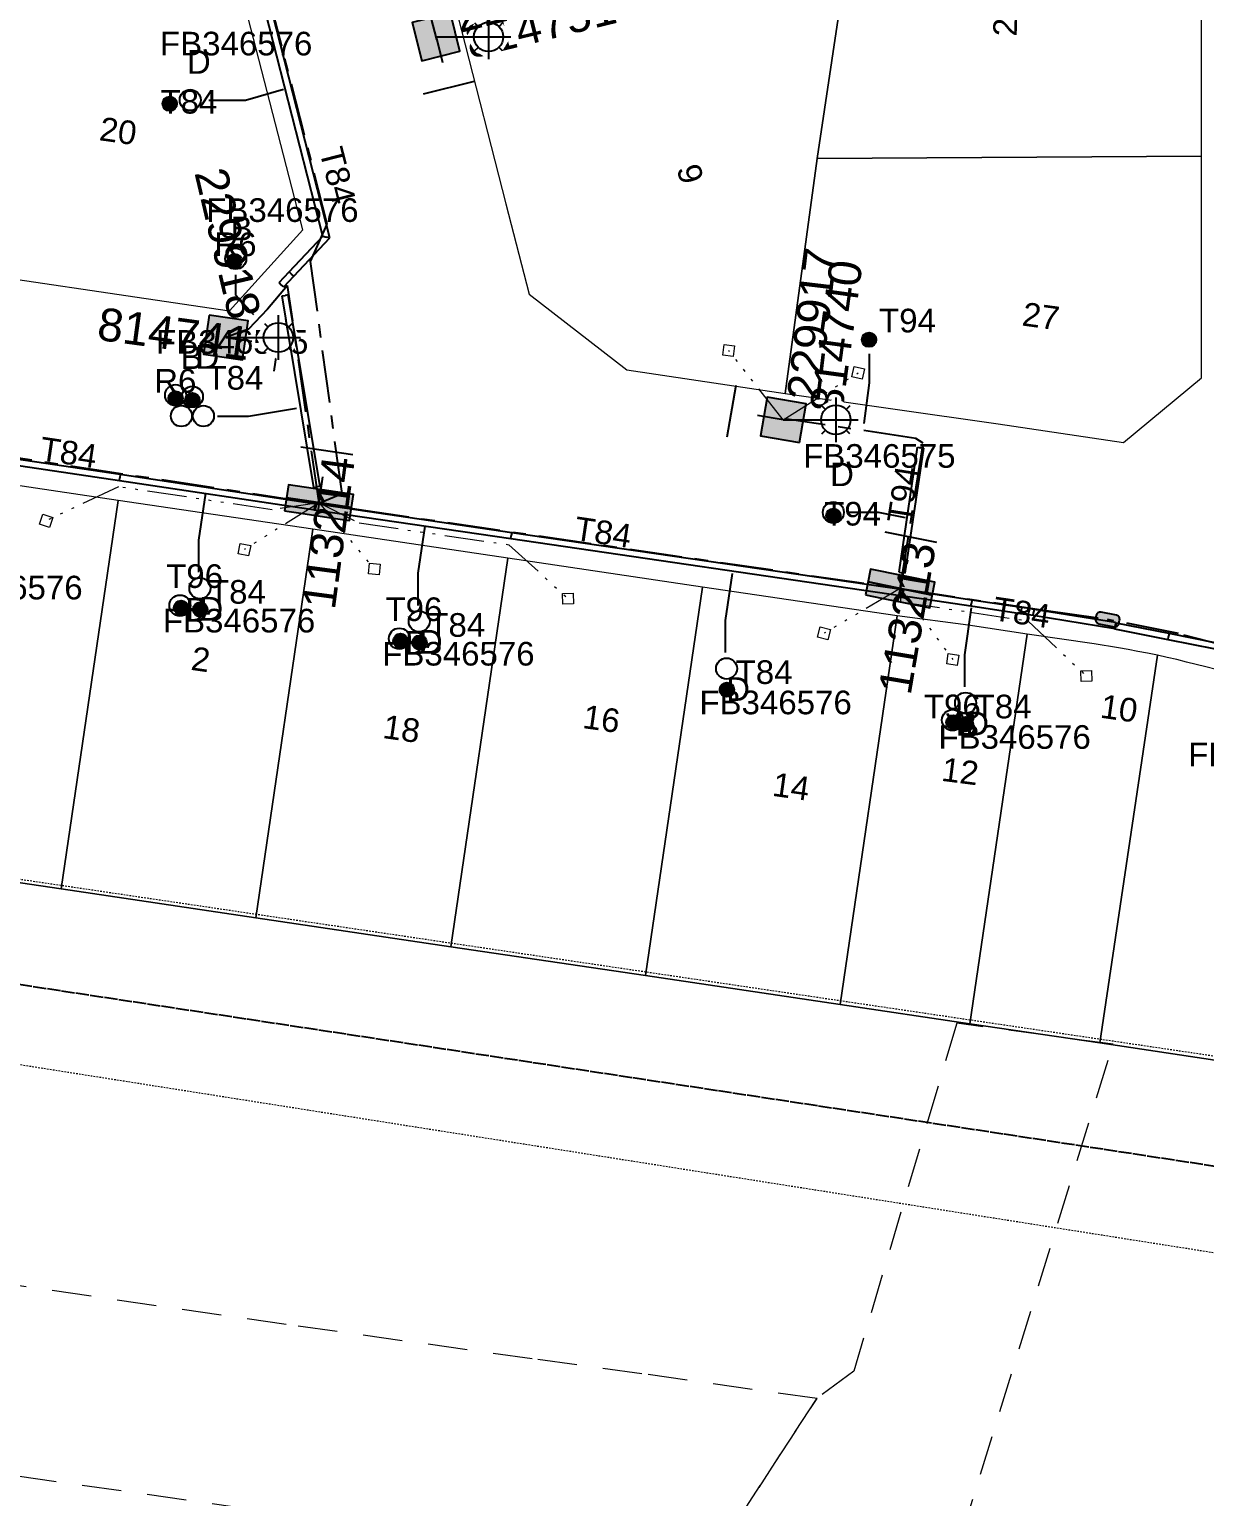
# Model space of a CAD drawing. Header units: metres. Extents: x 307635 to 308805, y 6256169 to 6257356.
# Drawn here: x 308350.4 to 308439.9, y 6256360 to 6256471.7 of the extents above; entities that cross this region are included whole.
import ezdxf
from ezdxf.enums import TextEntityAlignment as Align

# ---------------------------------------------------------------- set-up
doc = ezdxf.new("R2010")
doc.units = ezdxf.units.M
for name, pattern in [('Cable Exist OH', [1, 1, 0]), ('Cable Exist UG', [7, 4, -1, 1, -1]), ('Dash', [5, 3, -2]), ('DASHED', [19.05, 12.7, -6.35]), ('HIDDEN2', [0.1875, 0.125, -0.0625]), ('PHANTOMX2', [6.6, 3, -0.75, 0.2, -0.75, 0.2, -0.75, 0.2, -0.75])]:
    doc.linetypes.add(name, pattern=pattern)
doc.layers.get('0').update_dxf_attribs({"color": 6})
doc.layers.get('Defpoints').update_dxf_attribs({"color": 250})
for name, color, linetype, lineweight in [('Cadastre Developer_SP_EXT', 98, 'Continuous', 15), ('Cadastre Land Parcels_SP_EXT', 118, 'Continuous', 15), ('Cadastre Other Property_SP_EXT', 138, 'DASHED', 15), ('Mains_LV_EXT', 163, 'Continuous', 25), ('Mains_LV_SL_EXT', 135, 'Continuous', 25), ('Mains_TR_EXT', 211, 'Continuous', 25), ('Services_SP_EXT', 42, 'PHANTOMX2', 20)]:
    doc.layers.add(name, color=color, linetype=linetype, lineweight=lineweight)
for name, color, linetype in [('Duct_SP_EXT', 30, 'Continuous'), ('Equip_LV_EXT', 7, 'Continuous'), ('Equip_SP_SL_EXT', 7, 'Continuous'), ('SupportsUG_SP_LV_EXT', 7, 'Continuous'), ('SupportsUG_SP_LV_SL_EXT', 7, 'Continuous')]:
    doc.layers.add(name, color=color, linetype=linetype)
doc.styles.add('COLUMN_LABEL', font='arial.ttf', dxfattribs={"height": 2})
doc.styles.add('iecARIAL', font='arial.ttf', dxfattribs={"height": 2})
doc.styles.add('POLE_LABEL', font='arial.ttf', dxfattribs={"height": 2})
doc.styles.add('SL_LABEL', font='arial.ttf', dxfattribs={"height": 2})
doc.styles.get("Standard").update_dxf_attribs({"font": 'arial.ttf'})

# ---------------------------------------------------------------- blocks, each defined once
blk = doc.blocks.new('COLUMN_EXT')
blk.add_hatch(color=256).paths.add_polyline_path([(1.5, -1.5), (1.5, 1.5), (-1.5, 1.5), (-1.5, -1.5)])
blk.add_lwpolyline([(1.5, 1.5), (-1.5, 1.5), (-1.5, -1.5), (1.5, -1.5)], close=True)
at = {"layer": 'Defpoints', "flags": 128}
for points in [[(0, 0), (0, -2)], [(2, -4), (-2, -4)]]:
    blk.add_lwpolyline(points, dxfattribs=at)
at = {"flags": 1}
blk.add_attdef('Z', (-1.81, 2.35), '', height=0.2, rotation=180, dxfattribs=at)
at = {"flags": 9}
for tag, p in [('STREETNAME', (-1.81, 1.6)), ('LOCATION', (-1.81, 1.4)), ('SUBURB', (-1.81, 1.8)), ('LEGEND', (-1.81, 1.2)), ('NOTES', (-1.81, 2)), ('COLUMN_TYPE', (-1.81, 0.4)), ('OWNED_BY', (-1.81, 0.6)), ('USAGE', (-1.81, 1)), ('STATE', (-1.81, 0.8))]:
    blk.add_attdef(tag, text='', height=0.2, rotation=180, dxfattribs=at).set_placement(p, align=Align.MIDDLE_LEFT)
for tag, style, p in [('STRUCTURE_PLANT_NUMBER', 'POLE_LABEL', (-1.81, -0.03)), ('STREET_CODE', 'COLUMN_LABEL', (-1.81, 0.2))]:
    blk.add_attdef(tag, text='', height=0.2, rotation=180, dxfattribs=dict(at, style=style)).set_placement(p, align=Align.MIDDLE_LEFT)
at = {"style": 'COLUMN_LABEL', "width": 0.9, "flags": 8}
blk.add_attdef('ASSET_NUM', text='', height=2, rotation=270, dxfattribs=at).set_placement((2, -4), align=Align.MIDDLE_LEFT)
blk = doc.blocks.new('PILLAR_EXT')
blk.add_hatch(color=256).paths.add_polyline_path([(2.5, -1), (2.5, 1), (-2.5, 1), (-2.5, -1)])
for p, q in [((2.5, 0), (-2.5, 0)), ((0, -1), (0, 1))]:
    blk.add_line(p, q)
at = {"ltscale": 10}
blk.add_line((-2.5, 0), (2.5, 0), dxfattribs=at)
blk.add_lwpolyline([(2.5, 1), (1.25, 1), (-1.25, 1), (-2.5, 1), (-2.5, -1), (2.5, -1)], close=True)
at = {"layer": 'Defpoints'}
for p, q in [((0, 0), (0, -2)), ((2, -4), (-2, -4))]:
    blk.add_line(p, q, dxfattribs=at)
for tag, p, flags in [('STREETNAME', (0, 1.8), 9), ('LOCATION', (0, 1.2), 9), ('SUBURB', (0, 2), 1), ('PARENT', (0, 1.6), 9), ('NOTES', (0, 1.4), 9), ('SUPPORT_TYPE', (0, 0.6), 9), ('OWNED_BY', (0, 0.2), 9), ('LEGEND', (0, 1), 9), ('USAGE', (0, 0.8), 9), ('STATE', (0, 0.4), 9)]:
    blk.add_attdef(tag, p, '', height=0.2, rotation=180, dxfattribs=dict(flags=flags))
at = {"width": 0.9, "flags": 8}
blk.add_attdef('ASSET_NUM', text='', height=2, rotation=270, dxfattribs=at).set_placement((2, -4), align=Align.MIDDLE_LEFT)
blk = doc.blocks.new('DUCT_EXT')
blk.add_circle((0, 0.8), 0.8)
at = {"flags": 1}
blk.add_attdef('Z', (0, 0), '', height=0.2, dxfattribs=at)
at = {"flags": 9}
for tag, p in [('DUCT_CODE', (0, 0)), ('XSECT_TYPE', (0, -0.2)), ('STATE', (0, -0.6)), ('FB_REFERENCE', (0, -0.4)), ('NOTES', (0, -0.8))]:
    blk.add_attdef(tag, text='', height=0.2, dxfattribs=at).set_placement(p, align=Align.MIDDLE_LEFT)
blk = doc.blocks.new('SL_LANTERN_EXT')
at = {"flags": 9}
for tag, p in [('LRATECODE', (-7.4, 0)), ('LOUTREACHVOCAB', (-7.2, 0)), ('LOUTREACH', (-7, 0)), ('LANTNUMBER', (-6.6, 0)), ('LNEW', (-6.4, 0)), ('LMASTVOCAB', (-6.2, 0)), ('LMAST', (-6, 0)), ('LLAMPVOCAB', (-5.8, 0)), ('LLAMP', (-5.6, 0)), ('LEXIST', (-5.4, 0)), ('LCHARGE3PERCENT', (-5.2, 0)), ('LCHARGE3', (-5, 0)), ('LCHARGE2PERCENT', (-4.8, 0)), ('LCHARGE2', (-4.6, 0)), ('LCHARGE1PERCENT', (-4.4, 0)), ('LCHARGE1', (-4.2, 0)), ('LCATEGORY', (-4, 0)), ('LBRACKETVOCAB', (-3.8, 0)), ('LBRACKET', (-3.6, 0)), ('LKINGHEIGHT', (-3.4, 0)), ('CREPLACE', (-3.2, 0)), ('CREMOVE', (-3, 0)), ('CNUMBER', (-2.8, 0)), ('CNEW', (-2.6, 0)), ('CEXIST', (-2.4, 0)), ('USAGE', (-2.2, 0)), ('STATE', (-2, 0)), ('OWNED_BY', (-1.8, 0)), ('ORIENTATION', (-1.6, 0)), ('OPERATING_VOLTAGE', (-1.4, 0)), ('NO_PHASES', (-1.2, 0)), ('LANTERN_TYPE', (-1, 0)), ('LANTERN_PURPOSE', (-0.8, 0)), ('CONTROL_TYPE', (-0.6, 0)), ('CONSTRUCTED_VOLTAGE', (-0.4, 0))]:
    blk.add_attdef(tag, text='', height=0.001, rotation=270, dxfattribs=at).set_placement(p, align=Align.MIDDLE_LEFT)
at = {"style": 'SL_LABEL', "flags": 9}
blk.add_attdef('STREET_CODE', text='', height=0.001, rotation=270, dxfattribs=at).set_placement((0, 0), align=Align.MIDDLE_LEFT)
at = {"flags": 1}
blk.add_attdef('Z', (0, 0), '', height=0.001, rotation=270, dxfattribs=at)
at = {"width": 0.9}
blk.add_attdef('LNUMBER', text='', height=1, dxfattribs=at).set_placement((7, -1), align=Align.MIDDLE_LEFT)
at = {"flags": 9}
for tag, p in [('LREMOVE', (0, -7.6)), ('LREPLACE', (0, -7.8)), ('LTYPE', (0, -8)), ('LTYPEVOCAB', (0, -8.2)), ('LEGEND', (0, -8.4)), ('SUBURB', (0, -8.6)), ('STREETNAME', (0, -8.8)), ('LOCATION', (0, -9)), ('NOTES', (0, -9.2)), ('MAINTAINED_BY', (0, -9.86))]:
    blk.add_attdef(tag, text='', height=0.001, dxfattribs=at).set_placement(p, align=Align.MIDDLE_LEFT)
blk.add_attdef('OPERATED_BY', (0, -9.61), '', height=0.001, dxfattribs=at)
blk.add_wipeout([(5.69, 0), (5.06, -1.06), (4, -1.69), (2.94, -1.06), (2.31, 0), (2.94, 1.06), (4, 1.69), (5.06, 1.06)])
for p, q in [((4, 1.69), (4, 0)), ((0, 0), (4, 0)), ((2.94, 1.06), (3.2, 0.8)), ((5.06, 1.06), (4.8, 0.8)), ((2.94, -1.06), (3.2, -0.8)), ((4, 0), (5.69, 0)), ((4, 0), (4, -1.69)), ((5.06, -1.06), (4.8, -0.8))]:
    blk.add_line(p, q)
blk.add_circle((4, 0), 1.12)
blk = doc.blocks.new('CCP_EXT')
at = {"flags": 9}
for tag, p in [('STATE', (0, -1.8)), ('LEGEND', (0, -1.4)), ('LIFE_SUPPORT', (0, -1.6)), ('NOTES', (0, -2))]:
    blk.add_attdef(tag, text='', height=0.2, dxfattribs=at).set_placement(p, align=Align.MIDDLE_LEFT)
blk.add_wipeout([(0, 0.57), (0.57, 0), (0, -0.57), (-0.57, 0)])
blk.add_lwpolyline([(-0.57, 0), (0, 0.57), (0.57, 0), (0, -0.57), (-0.57, 0)])
at = {"flags": 1}
blk.add_attdef('Z', (0, 0), '', height=0.2, dxfattribs=at)
at = {"flags": 9}
for tag, p in [('CCP_TYPE', (0, 0)), ('CONSTRUCTED_VOLTAGE', (0, -0.2)), ('OPERATING_VOLTAGE', (0, -0.6)), ('ORIENTATION', (0, -0.8)), ('OWNED_BY', (0, -1)), ('NO_PHASES', (0, -0.4)), ('USAGE', (0, -1.2))]:
    blk.add_attdef(tag, text='', height=0.2, dxfattribs=at).set_placement(p, align=Align.MIDDLE_LEFT)
blk = doc.blocks.new('LV_STJ_EXT')
h = blk.add_hatch(color=256)
edge = h.paths.add_edge_path()
edge.add_ellipse((-0.59, 0.13), major_axis=(0.226, 0.226), ratio=1, start_angle=45, end_angle=135)
edge.add_line((-0.91, 0.13), (-0.91, -0.13))
edge.add_ellipse((-0.59, -0.13), major_axis=(0.226, 0.226), ratio=1, start_angle=135, end_angle=225)
edge.add_line((-0.59, -0.45), (0.59, -0.45))
edge.add_ellipse((0.59, -0.13), major_axis=(-0.226, 0.226), ratio=1, start_angle=135, end_angle=225)
edge.add_line((0.91, -0.13), (0.91, 0.13))
edge.add_ellipse((0.59, 0.13), major_axis=(-0.226, 0.226), ratio=1, start_angle=225, end_angle=315)
edge.add_line((0.59, 0.45), (-0.59, 0.45))
blk.add_lwpolyline([(-0.91, 0.13), (-0.91, -0.13, 0.414214), (-0.59, -0.45), (0.59, -0.45, 0.414214), (0.91, -0.13), (0.91, 0.13, 0.414214), (0.59, 0.45), (-0.59, 0.45, 0.414214)], format="xyb", close=True)
at = {"flags": 1}
blk.add_attdef('Z', (0, 0), '', height=0.2, dxfattribs=at)
at = {"flags": 9}
for tag, p in [('ORIENTATION', (0, 0)), ('USAGE', (0, -0.2)), ('LEGEND', (0, -0.4)), ('NOTES', (0, -0.6))]:
    blk.add_attdef(tag, text='', height=0.2, dxfattribs=at).set_placement(p, align=Align.MIDDLE_LEFT)
blk = doc.blocks.new('CABLE_LARGE_EXT')
h = blk.add_hatch(color=256)
edge = h.paths.add_edge_path()
edge.add_arc((0, 0.55), 0.55, 0, 360)
blk.add_circle((0, 0.55), 0.55)
at = {"flags": 1}
blk.add_attdef('Z', (0, 0), '', height=0.2, dxfattribs=at)
at = {"flags": 9}
for tag, p in [('COND_CODE', (0, 0)), ('STATE', (0, -0.4)), ('XSECT_SIZE', (0, -0.6)), ('FB_REFERENCE', (0, -0.2)), ('NOTES', (0, -0.8))]:
    blk.add_attdef(tag, text='', height=0.2, dxfattribs=at).set_placement(p, align=Align.MIDDLE_LEFT)

msp = doc.modelspace()

# ---------------------------------------------------------------- linework, layer by layer
at = {"layer": 'Cadastre Developer_SP_EXT', "linetype": 'Dash'}
msp.add_lwpolyline([(308386.77, 6256255.08), (308394.6, 6256256.56), (308394.6, 6256256.56, -0.057174), (308420.31, 6256258.03), (308420.31, 6256258.03, 0.144208), (308411.94, 6256264.65), (308411.94, 6256264.65, -0.218329), (308402.97, 6256271.81), (308402.97, 6256271.81, -0.174909), (308402.17, 6256296.43), (308402.17, 6256296.43), (308405.98, 6256307.34), (308419.83, 6256352.17), (308432.88, 6256394.46), (308420.97, 6256396.07), (308413.14, 6256369.57), (308410.26, 6256367.43), (308401.56, 6256354.04), (308397.01, 6256324.4), (308390.25, 6256303.46), (308386.83, 6256282.65), (308387.78, 6256256.48), (308386.77, 6256255.08)], format="xyb", close=True, dxfattribs=at)
msp.add_lwpolyline([(308410.34, 6256367.48), (308397.01, 6256369.37), (308388.65, 6256370.51), (308369.91, 6256373.12), (308332.97, 6256378.47), (308297.24, 6256383.62), (308294.7, 6256386.5), (308294.23, 6256365.95), (308297.58, 6256368.97), (308307.95, 6256367.56), (308329.63, 6256364.42), (308401.64, 6256354.17), (308410.34, 6256367.48)], close=True, dxfattribs=at)
at = {"layer": 'Cadastre Land Parcels_SP_EXT', "linetype": 'Continuous'}
for points in [[(308412.03, 6256479.02), (308408.85, 6256491.41), (308408.55, 6256492.58), (308379.78, 6256485.22), (308383.26, 6256471.66), (308412.03, 6256479.02)], [(308439.61, 6256483.89), (308412.59, 6256476.86), (308410.34, 6256461.92), (308439.61, 6256462.08), (308439.61, 6256483.89)], [(308371.18, 6256456.48), (308364.72, 6256481.61), (308335.69, 6256474.19), (308340.89, 6256453.97), (308365.61, 6256450.3), (308371.18, 6256456.48)], [(308410.34, 6256461.92), (308412.59, 6256476.86), (308412.03, 6256479.02), (308383.26, 6256471.66), (308386.65, 6256458.45), (308388.42, 6256451.57), (308395.85, 6256445.81), (308407.92, 6256444.02), (308410.34, 6256461.92)], [(308439.6, 6256445.22), (308439.61, 6256462.08), (308410.34, 6256461.92), (308407.92, 6256444.02), (308424.12, 6256441.7), (308433.68, 6256440.28), (308439.6, 6256445.22)], [(308357.13, 6256435.88), (308342.3, 6256438.08), (308337.96, 6256408.49), (308352.79, 6256406.29), (308357.13, 6256435.88)], [(308371.96, 6256433.68), (308363.51, 6256434.94), (308357.13, 6256435.88), (308352.79, 6256406.29), (308367.62, 6256404.09), (308371.96, 6256433.68)], [(308386.79, 6256431.48), (308371.96, 6256433.68), (308367.62, 6256404.09), (308382.45, 6256401.89), (308386.79, 6256431.48)], [(308401.61, 6256429.28), (308393.96, 6256430.42), (308386.79, 6256431.48), (308382.45, 6256401.89), (308397.27, 6256399.69), (308401.61, 6256429.28)], [(308416.44, 6256427.08), (308401.61, 6256429.28), (308397.27, 6256399.69), (308412.1, 6256397.49), (308416.44, 6256427.08)], [(308426.34, 6256425.7), (308421.85, 6256426.37), (308416.44, 6256427.08), (308412.1, 6256397.49), (308421.98, 6256396.02), (308426.34, 6256425.7)], [(308436.25, 6256424.08), (308435.51, 6256424.24), (308434.77, 6256424.38), (308434.02, 6256424.52), (308433.28, 6256424.65), (308432.67, 6256424.75), (308432.05, 6256424.85), (308431.43, 6256424.95), (308426.34, 6256425.7), (308421.98, 6256396.02), (308431.87, 6256394.56), (308436.25, 6256424.08)], [(308450.96, 6256420.35), (308439.95, 6256423.21), (308439.21, 6256423.39), (308438.47, 6256423.57), (308437.73, 6256423.75), (308436.99, 6256423.92), (308436.25, 6256424.08), (308431.87, 6256394.56), (308446.68, 6256392.35), (308450.96, 6256420.35)]]:
    msp.add_lwpolyline(points, close=True, dxfattribs=at)
msp.add_lwpolyline([(308450.95, 6256356.59), (308455.08, 6256369.98), (308456.49, 6256374.54), (308458.34, 6256380.5), (308461.19, 6256390.21), (308459.54, 6256390.45), (308446.68, 6256392.35), (308431.87, 6256394.56), (308421.98, 6256396.02), (308412.1, 6256397.49), (308397.27, 6256399.69), (308382.45, 6256401.89), (308367.62, 6256404.09), (308352.79, 6256406.29), (308337.96, 6256408.49)], dxfattribs=at)
at = {"layer": 'Duct_SP_EXT'}
for p, q in [((308372.72, 6256456), (308372.99, 6256455.93)), ((308373.25, 6256455.86), (308372.99, 6256455.93)), ((308357.22, 6256437.36), (308327.94, 6256441.72)), ((308357.29, 6256437.84), (308328.01, 6256442.19)), ((308416.59, 6256430.41), (308417.99, 6256439.92)), ((308417.06, 6256430.34), (308418.47, 6256439.85)), ((308417.99, 6256439.92), (308418.23, 6256439.88)), ((308418.47, 6256439.85), (308418.23, 6256439.88)), ((308357.29, 6256437.84), (308357.25, 6256437.6)), ((308357.29, 6256437.84), (308357.25, 6256437.6)), ((308372.2, 6256435.6), (308357.29, 6256437.84)), ((308357.22, 6256437.36), (308357.25, 6256437.6)), ((308357.22, 6256437.36), (308357.25, 6256437.6)), ((308372.13, 6256435.13), (308357.22, 6256437.36)), ((308372.02, 6256436.87), (308372.26, 6256436.91)), ((308372.5, 6256436.94), (308372.26, 6256436.91)), ((308372.13, 6256435.62), (308372.1, 6256435.38)), ((308387.09, 6256433.41), (308372.13, 6256435.62)), ((308372.2, 6256435.6), (308372.17, 6256435.37)), ((308372.06, 6256435.14), (308372.1, 6256435.38)), ((308387.02, 6256432.94), (308372.06, 6256435.14)), ((308372.13, 6256435.13), (308372.17, 6256435.37)), ((308387.09, 6256433.41), (308387.06, 6256433.18)), ((308387.09, 6256433.41), (308387.06, 6256433.18)), ((308387.02, 6256432.94), (308387.06, 6256433.18)), ((308387.02, 6256432.94), (308387.06, 6256433.18)), ((308416.59, 6256430.41), (308416.83, 6256430.37)), ((308417.06, 6256430.34), (308416.83, 6256430.37)), ((308416.75, 6256428.6), (308416.79, 6256428.84)), ((308416.83, 6256429.08), (308416.79, 6256428.84)), ((308422.13, 6256428.29), (308416.83, 6256429.08)), ((308416.85, 6256428.59), (308416.88, 6256428.83)), ((308416.91, 6256429.07), (308416.88, 6256428.83)), ((308422.06, 6256427.81), (308416.75, 6256428.6)), ((308422.06, 6256427.81), (308422.1, 6256428.05)), ((308425.83, 6256427.25), (308422.06, 6256427.81)), ((308422.13, 6256428.29), (308422.1, 6256428.05)), ((308425.9, 6256427.73), (308422.13, 6256428.29)), ((308425.9, 6256427.73), (308425.87, 6256427.49)), ((308425.9, 6256427.73), (308425.87, 6256427.49)), ((308426.51, 6256427.64), (308425.9, 6256427.73)), ((308425.9, 6256427.73), (308425.9, 6256427.73)), ((308425.83, 6256427.25), (308425.87, 6256427.49)), ((308425.83, 6256427.25), (308425.87, 6256427.49)), ((308426.44, 6256427.16), (308425.83, 6256427.25)), ((308425.83, 6256427.25), (308425.83, 6256427.25)), ((308426.44, 6256427.16), (308426.47, 6256427.4)), ((308426.79, 6256427.11), (308426.44, 6256427.16)), ((308426.51, 6256427.64), (308426.47, 6256427.4)), ((308426.86, 6256427.58), (308426.51, 6256427.64)), ((308426.79, 6256427.11), (308426.82, 6256427.34)), ((308426.79, 6256427.11), (308426.82, 6256427.34)), ((308433, 6256426.09), (308426.79, 6256427.11)), ((308426.86, 6256427.58), (308426.82, 6256427.34)), ((308426.86, 6256427.58), (308426.82, 6256427.34)), ((308433.07, 6256426.57), (308426.86, 6256427.58)), ((308433.07, 6256426.57), (308433.03, 6256426.33)), ((308433, 6256426.09), (308433.03, 6256426.33)), ((308433.02, 6256426.07), (308433.07, 6256426.3)), ((308437.07, 6256425.26), (308433.02, 6256426.07)), ((308433.12, 6256426.54), (308433.07, 6256426.3)), ((308437.16, 6256425.73), (308433.12, 6256426.54)), ((308437.07, 6256425.26), (308437.11, 6256425.5)), ((308437.16, 6256425.73), (308437.11, 6256425.5)), ((308440.77, 6256425.01), (308437.16, 6256425.73)), ((308440.67, 6256424.54), (308437.07, 6256425.26))]:
    msp.add_line(p, q, dxfattribs=at)
for points in [[(308364.02, 6256466.34), (308366.82, 6256466.34), (308369.71, 6256467.19)], [(308366.07, 6256453.06), (308366.07, 6256451.52), (308367.43, 6256450.03)], [(308364.69, 6256442.3), (308367.05, 6256442.3), (308370.71, 6256442.89)], [(308363.27, 6256430.4), (308363.27, 6256432.85), (308363.8, 6256436.43)], [(308412.64, 6256434.97), (308415, 6256434.97), (308417.05, 6256434.58)], [(308379.98, 6256427.88), (308379.98, 6256430.33), (308380.51, 6256433.91)], [(308403.38, 6256424.29), (308403.38, 6256426.73), (308403.91, 6256430.31)], [(308421.58, 6256421.67), (308421.58, 6256424.11), (308422.1, 6256427.69)]]:
    msp.add_lwpolyline(points, dxfattribs=at)
at = {"layer": 'Mains_LV_EXT', "linetype": 'Cable Exist UG'}
for points in [[(308458.52, 6256458.01), (308455.14, 6256456.81), (308449.48, 6256456.79), (308449.48, 6256456.79), (308449.54, 6256437.29), (308451.28, 6256433.93), (308448.91, 6256422.88), (308448.91, 6256422.88), (308437.85, 6256425.73), (308432.46, 6256426.81)], [(308327.86, 6256442.32), (308332.77, 6256441.68), (308332.77, 6256441.68), (308372.35, 6256435.64)], [(308416.87, 6256429.13), (308427.78, 6256427.49), (308427.78, 6256427.49), (308432.42, 6256426.84)]]:
    msp.add_lwpolyline(points, dxfattribs=at)
at = {"layer": 'Mains_TR_EXT', "linetype": 'Cable Exist OH'}
msp.add_lwpolyline([(308297.36, 6256406.97), (308460.52, 6256382.17)], dxfattribs=at)

# ---------------------------------------------------------------- block references
at = {"layer": 'Duct_SP_EXT'}
for name, p in [('DUCT_EXT', (308362.61, 6256465.56)), ('CABLE_LARGE_EXT', (308361.05, 6256465.53)), ('DUCT_EXT', (308366.08, 6256453.48)), ('DUCT_EXT', (308361.5, 6256443.09)), ('DUCT_EXT', (308362.78, 6256442.97)), ('CABLE_LARGE_EXT', (308361.5, 6256443.09)), ('CABLE_LARGE_EXT', (308362.78, 6256442.97)), ('DUCT_EXT', (308361.94, 6256441.5)), ('DUCT_EXT', (308363.62, 6256441.5)), ('DUCT_EXT', (308411.58, 6256434.16)), ('CABLE_LARGE_EXT', (308411.58, 6256434.16)), ('DUCT_EXT', (308363.35, 6256428.38)), ('DUCT_EXT', (308361.83, 6256427.07)), ('CABLE_LARGE_EXT', (308361.92, 6256427.15)), ('CABLE_LARGE_EXT', (308363.38, 6256427.02)), ('DUCT_EXT', (308380.05, 6256425.86)), ('DUCT_EXT', (308378.54, 6256424.55)), ('CABLE_LARGE_EXT', (308378.62, 6256424.63)), ('CABLE_LARGE_EXT', (308380.08, 6256424.5)), ('DUCT_EXT', (308403.45, 6256422.27)), ('CABLE_LARGE_EXT', (308403.48, 6256420.91)), ('DUCT_EXT', (308421.65, 6256419.65)), ('DUCT_EXT', (308420.65, 6256418.35)), ('CABLE_LARGE_EXT', (308420.73, 6256418.43)), ('CABLE_LARGE_EXT', (308421.68, 6256418.29))]:
    msp.add_blockref(name, p, dxfattribs=at)
at = {"layer": 'Equip_LV_EXT', "rotation": 348.7085872307824}
msp.add_blockref('LV_STJ_EXT', (308432.46, 6256426.81), dxfattribs=at)
at = {"layer": 'SupportsUG_SP_LV_SL_EXT'}
ref = msp.add_blockref('COLUMN_EXT', (308381.33, 6256471.17), dxfattribs=dict(at, rotation=13.99143492242594))
ref.add_attrib('ASSET_NUM', '814751', dxfattribs={"layer": '0', "height": 2.5, "rotation": 13.8168, "style": 'COLUMN_LABEL'}).set_placement((308383.33, 6256471.92), align=Align.TOP_LEFT)
ref = msp.add_blockref('COLUMN_EXT', (308407.77, 6256442.01), dxfattribs=dict(at, rotation=260.2094604849431))
ref.add_attrib('ASSET_NUM', '814740', dxfattribs={"layer": '0', "height": 2.5, "rotation": 82.2543, "style": 'COLUMN_LABEL'}).set_placement((308409.77, 6256442.76), align=Align.TOP_LEFT)
ref = msp.add_blockref('COLUMN_EXT', (308365.32, 6256448.28), dxfattribs=dict(at, rotation=81.73344491395281))
ref.add_attrib('ASSET_NUM', '814741', dxfattribs={"layer": '0', "height": 2.5, "rotation": 352.2846, "style": 'COLUMN_LABEL'}).set_placement((308367.32, 6256449.03), align=Align.TOP_RIGHT)

# ---------------------------------------------------------------- texts
at = {"layer": 'Cadastre Land Parcels_SP_EXT'}
for s, rotation, p in [('25', 88.5995, (308425.54, 6256471.19)), ('20', 351.9728, (308355.62, 6256463.31)), ('9', 285.7469, (308399.63, 6256461.17)), ('27', 352.2129, (308425.88, 6256449.2)), ('2', 351.9696, (308362.6, 6256422.98)), ('10', 351.9788, (308431.83, 6256419.34)), ('16', 351.9721, (308392.42, 6256418.55)), ('18', 351.9708, (308377.2, 6256417.79)), ('12', 352.7394, (308419.74, 6256414.53)), ('14', 351.9672, (308406.86, 6256413.39))]:
    msp.add_text(s, height=1.8, rotation=rotation, dxfattribs=at).set_placement(p)
at = {"layer": 'Duct_SP_EXT'}
for s, p in [('FB346576', (308360.31, 6256469.76)), ('D', (308362.36, 6256468.36)), ('T84', (308360.35, 6256465.33)), ('FB346576', (308363.83, 6256457.08)), ('B', (308365.69, 6256455.68)), ('T94', (308415.06, 6256448.67)), ('FB346575', (308360.01, 6256447.04)), ('B', (308361.88, 6256445.88)), ('D', (308363.01, 6256445.9)), ('R6', (308359.87, 6256444.08)), ('FB346575', (308409.28, 6256438.36)), ('D', (308411.33, 6256436.96)), ('T94', (308410.88, 6256433.96)), ('T96', (308360.78, 6256429.21)), ('FB346576', (308342.82, 6256428.34)), ('T84', (308364.04, 6256428.01)), ('B', (308362.25, 6256426.65)), ('D', (308363.31, 6256426.73)), ('T96', (308377.48, 6256426.69)), ('FB346576', (308360.53, 6256425.82)), ('T84', (308380.74, 6256425.49)), ('B', (308378.96, 6256424.13)), ('D', (308380.02, 6256424.21)), ('FB346576', (308377.23, 6256423.3)), ('T84', (308404.14, 6256421.9)), ('D', (308403.42, 6256420.61)), ('FB346576', (308401.38, 6256419.59)), ('T96', (308418.47, 6256419.29)), ('T84', (308422.34, 6256419.28)), ('FB346576', (308419.58, 6256416.96)), ('B', (308420.89, 6256417.97)), ('D', (308421.62, 6256417.99)), ('FB322082', (308438.6, 6256415.63))]:
    msp.add_text(s, height=1.8, dxfattribs=at).set_placement(p)
at = {"layer": 'Mains_LV_EXT'}
for s, rotation, p in [('T84', 284.3449, (308372.43, 6256462.5)), ('T84', 351.5129, (308351.07, 6256438.95)), ('T94', 81.0216, (308417.44, 6256434.04)), ('T84', 351.5129, (308391.77, 6256432.88)), ('T84', 351.5687, (308423.65, 6256426.77))]:
    msp.add_text(s, height=1.8, rotation=rotation, dxfattribs=at).set_placement(p)

# ---------------------------------------------------------------- next in the draw order: block references
at = {"layer": 'Equip_SP_SL_EXT'}
ref = msp.add_blockref('SL_LANTERN_EXT', (308381.33, 6256471.17), dxfattribs=at)
ref.add_attrib('ASSET_NUM', '229928', dxfattribs={"layer": '0', "height": 2.5, "rotation": 14.5995, "style": 'iecARIAL'}).set_placement((308382.83, 6256472.67), align=Align.MIDDLE_LEFT)
ref = msp.add_blockref('SL_LANTERN_EXT', (308365.32, 6256448.28), dxfattribs=at)
ref.add_attrib('ASSET_NUM', '229918', dxfattribs={"layer": '0', "height": 2.5, "rotation": 283.2995, "style": 'iecARIAL'}).set_placement((308366.82, 6256449.78), align=Align.MIDDLE_RIGHT)
ref = msp.add_blockref('SL_LANTERN_EXT', (308407.77, 6256442.01), dxfattribs=at)
ref.add_attrib('ASSET_NUM', '229917', dxfattribs={"layer": '0', "height": 2.5, "rotation": 83.2054, "style": 'iecARIAL'}).set_placement((308409.27, 6256443.51), align=Align.MIDDLE_LEFT)
at = {"layer": 'Services_SP_EXT'}
for p, rotation in [((308403.61, 6256447.29), 308.2094605476352), ((308351.64, 6256434.32), 26.20978701703644), ((308366.74, 6256432.13), 33.45755936120729), ((308376.63, 6256430.65), 129.4575592727164), ((308391.38, 6256428.39), 136.8625035913772), ((308410.87, 6256425.76), 30.50133662494637), ((308420.67, 6256423.76), 126.5013366818789), ((308430.84, 6256422.51), 136.705223127225)]:
    msp.add_blockref('CCP_EXT', p, dxfattribs=dict(at, rotation=rotation))

# ---------------------------------------------------------------- next in the draw order: linework, layer by layer
at = {"layer": 'Duct_SP_EXT'}
for p, q in [((308372.72, 6256456), (308366.01, 6256482.25)), ((308373.25, 6256455.86), (308366.47, 6256482.37)), ((308370.14, 6256453.27), (308372.72, 6256456)), ((308370.49, 6256452.94), (308373.25, 6256455.86)), ((308369.38, 6256452.46), (308370.14, 6256453.27)), ((308369.38, 6256452.46), (308369.55, 6256452.29)), ((308369.73, 6256452.13), (308369.55, 6256452.29)), ((308369.73, 6256452.13), (308370.49, 6256452.94)), ((308370.14, 6256453.27), (308370.32, 6256453.1)), ((308370.49, 6256452.94), (308370.32, 6256453.1)), ((308369.61, 6256451.44), (308369.85, 6256451.48)), ((308372.02, 6256436.87), (308369.61, 6256451.44)), ((308370.08, 6256451.52), (308369.85, 6256451.48)), ((308372.5, 6256436.94), (308370.08, 6256451.52)), ((308416.91, 6256429.07), (308387.09, 6256433.41)), ((308416.85, 6256428.59), (308387.02, 6256432.94))]:
    msp.add_line(p, q, dxfattribs=at)
at = {"layer": 'Mains_LV_EXT', "linetype": 'Cable Exist UG'}
for points in [[(308372.35, 6256435.64), (308374.17, 6256436.4), (308371.78, 6256454.06), (308373.05, 6256456.91), (308373.05, 6256456.91), (308363.8, 6256493.06), (308363.34, 6256494.99), (308372.99, 6256492.88), (308375.34, 6256494.42)], [(308416.67, 6256429.17), (308418.42, 6256440.24), (308417.87, 6256440.6), (308417.87, 6256440.6), (308407.89, 6256442.08)], [(308372.42, 6256435.7), (308375.3, 6256435.2), (308375.3, 6256435.2), (308416.87, 6256429.13)]]:
    msp.add_lwpolyline(points, dxfattribs=at)
at = {"layer": 'Mains_LV_SL_EXT', "linetype": 'Cable Exist UG'}
for points in [[(308381.39, 6256470.96), (308375.34, 6256494.43)], [(308372.42, 6256435.7), (308370.03, 6256452.23), (308368.49, 6256450.44), (308368.49, 6256450.44), (308367.05, 6256448.91), (308365.32, 6256448.28)]]:
    msp.add_lwpolyline(points, dxfattribs=at)
at = {"layer": 'Services_SP_EXT'}
for points in [[(308407.77, 6256442.01), (308403.61, 6256447.29)], [(308372.42, 6256435.7), (308368.85, 6256435.16), (308368.85, 6256435.16), (308357.14, 6256436.91), (308351.64, 6256434.32)], [(308372.42, 6256435.7), (308366.74, 6256432.13)], [(308372.42, 6256435.7), (308376.63, 6256430.65)], [(308372.42, 6256435.7), (308375.48, 6256434.16), (308375.48, 6256434.16), (308386.88, 6256432.5), (308391.38, 6256428.39)], [(308416.67, 6256429.17), (308410.87, 6256425.76)], [(308416.67, 6256429.17), (308420.67, 6256423.76)], [(308416.67, 6256429.17), (308416.69, 6256428.15), (308416.69, 6256428.15), (308422, 6256427.36), (308426.38, 6256426.71), (308430.84, 6256422.51)]]:
    msp.add_lwpolyline(points, dxfattribs=at)

# ---------------------------------------------------------------- next in the draw order: block references
at = {"layer": 'Duct_SP_EXT'}
for p in [(308365.99, 6256453.55), (308414.3, 6256447.56)]:
    msp.add_blockref('CABLE_LARGE_EXT', p, dxfattribs=at)
at = {"layer": 'Services_SP_EXT', "rotation": 212.2094604385036}
msp.add_blockref('CCP_EXT', (308413.46, 6256445.59), dxfattribs=at)
at = {"layer": 'SupportsUG_SP_LV_EXT'}
ref = msp.add_blockref('PILLAR_EXT', (308372.42, 6256435.7), dxfattribs=dict(at, rotation=171.4575592758682))
ref.add_attrib('ASSET_NUM', '113214', dxfattribs={"layer": '0', "height": 2.5, "rotation": 82.4115, "style": 'iecARIAL'}).set_placement((308373.92, 6256439.2), align=Align.MIDDLE_RIGHT)
ref = msp.add_blockref('PILLAR_EXT', (308416.67, 6256429.17), dxfattribs=dict(at, rotation=168.5013368085314))
ref.add_attrib('ASSET_NUM', '113213', dxfattribs={"layer": '0', "height": 2.5, "rotation": 80.4131, "style": 'iecARIAL'}).set_placement((308418.17, 6256432.67), align=Align.MIDDLE_RIGHT)

# ---------------------------------------------------------------- next in the draw order: texts
at = {"layer": 'Duct_SP_EXT'}
for s, p in [('R6', (308364.45, 6256454.48)), ('T84', (308363.85, 6256444.31))]:
    msp.add_text(s, height=1.8, dxfattribs=at).set_placement(p)

# ---------------------------------------------------------------- next in the draw order: linework, layer by layer
at = {"layer": 'Cadastre Other Property_SP_EXT', "linetype": 'HIDDEN2'}
msp.add_lwpolyline([(308078.76, 6256458.91), (308075.21, 6256436.14), (308456.88, 6256376.03), (308461.39, 6256390.47), (308089.8, 6256445.47), (308091.53, 6256457.19), (308078.76, 6256458.91)], close=True, dxfattribs=at)
at = {"layer": 'Duct_SP_EXT'}
msp.add_lwpolyline([(308414.31, 6256447.03), (308414.31, 6256444.84), (308413.9, 6256441.73)], dxfattribs=at)
at = {"layer": 'Services_SP_EXT'}
msp.add_lwpolyline([(308407.77, 6256442.01), (308413.46, 6256445.59)], dxfattribs=at)

doc.saveas('drawing.dxf')
